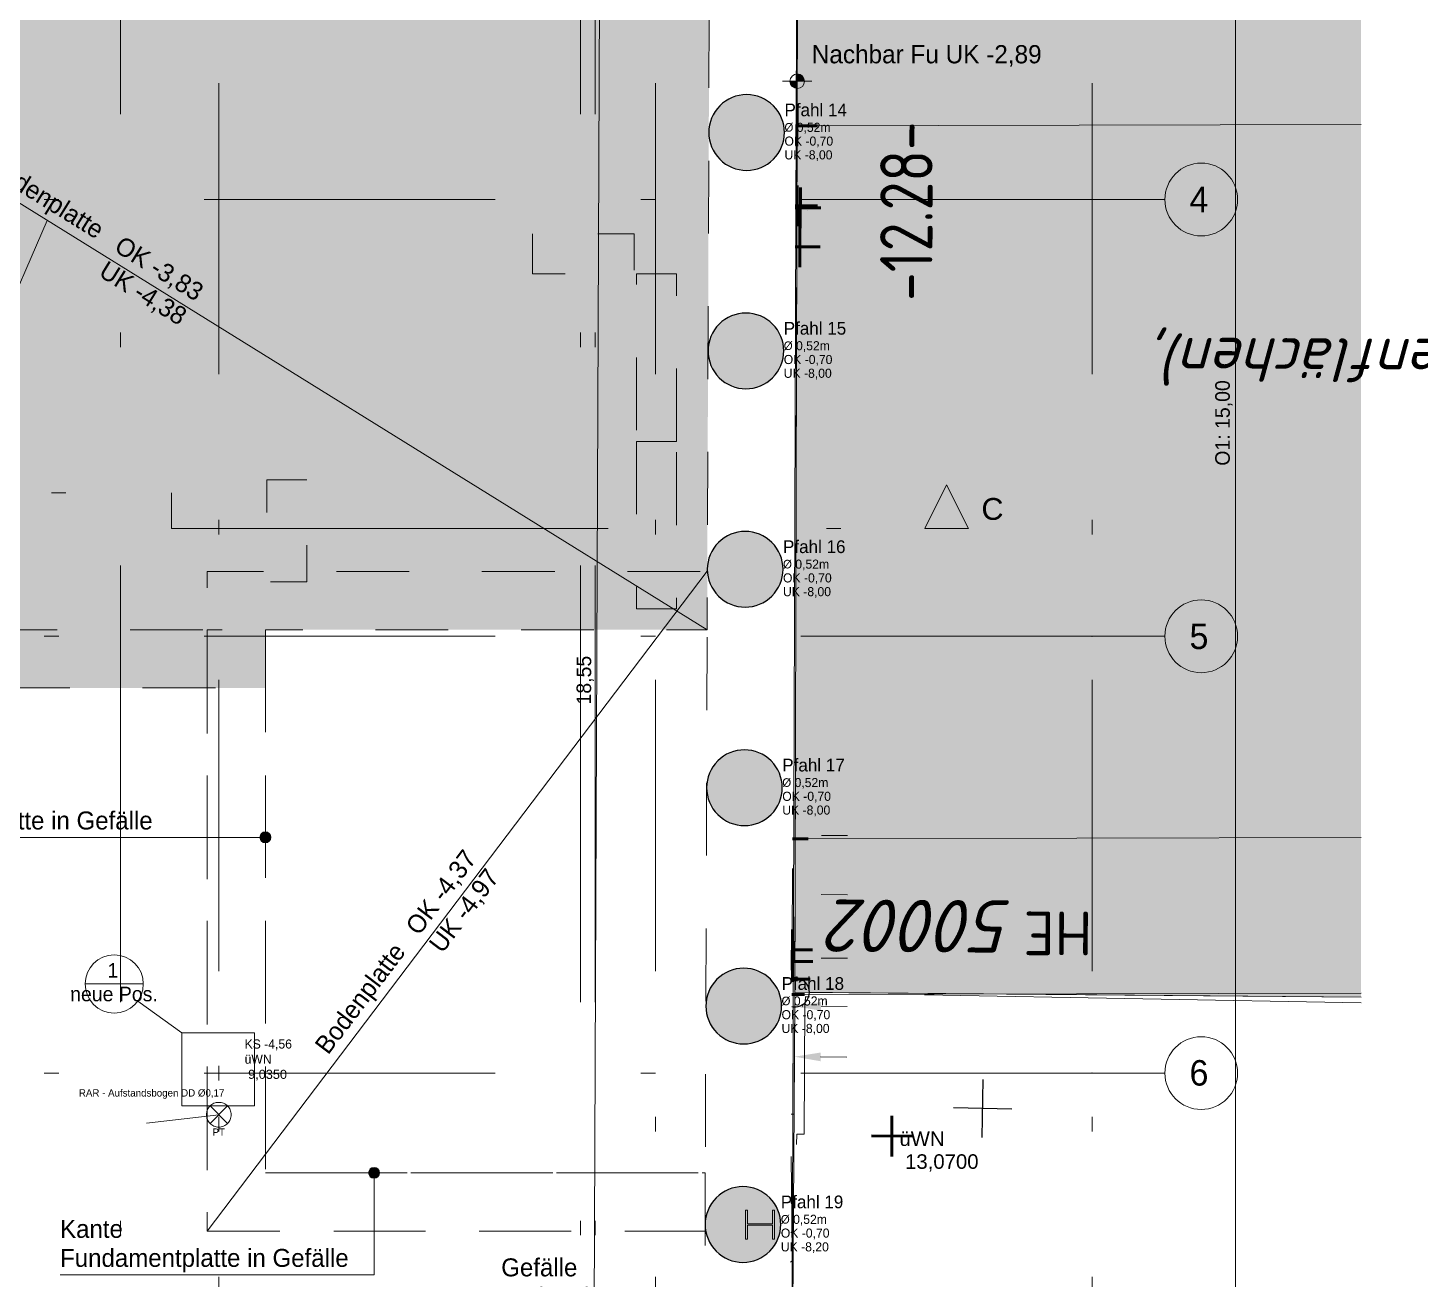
# Model space of a CAD drawing. Header units: metres. Extents: x -14 to 456, y -38 to 65.
# Drawn here: x 13.69 to 23.25, y -13.42 to -4.82 of the extents above; entities that cross this region are included whole.
import ezdxf

# ---------------------------------------------------------------- set-up
doc = ezdxf.new("R2010")
doc.units = ezdxf.units.M
doc.header["$MEASUREMENT"] = 0
for name, pattern in [('Achse', [0.004, 0.002, -0.001, 0, -0.001]), ('Kanal', [0.005, 0.003, -0.001, 0, -0.001]), ('Schnittlinie', [0.006, 0.003, -0.0015, 0, -0.0015]), ('Strichliert_1_-1', [2, 1, -1]), ('Strichlinie eng', [0.002, 0.0015, -0.0005]), ('Untersicht', [0.001, 0.0005, -0.0005])]:
    doc.linetypes.add(name, pattern=pattern)
for name, color, linetype in [('-2._Grundriss Schickerschacht PP_3_000 Achsraster', 7, 'Continuous'), ('-2._Grundriss Schickerschacht PP_3_111 Bohrpfahl - ReGeBe', 7, 'Continuous'), ('-2._Grundriss Schickerschacht PP_3_260 Fundament', 7, 'Continuous'), ('-2._Grundriss Schickerschacht PP_3_270 Deckendurchbruchsymbol', 7, 'Continuous'), ('-2._Grundriss Schickerschacht PP_3_611 Entwässerung', 7, 'Continuous'), ('-2._Grundriss Schickerschacht PP_3_725 Nachbarbebauung', 7, 'Continuous'), ('-2._Grundriss Schickerschacht PP_3_851 Marker Schnitt', 7, 'Continuous'), ('-2._Grundriss Schickerschacht PP_3_860 Marker Änderung bis 26mmtt', 7, 'Continuous'), ('-2._Grundriss Schickerschacht PP_3_910 Allgemein Lageplan Höhen', 7, 'Continuous'), ('-2._Grundriss Schickerschacht PP_3_950 Polierplan Bemaßung', 7, 'Continuous'), ('-2._Grundriss Schickerschacht PP_3_Bauwerke_Dachlinie', 7, 'Continuous'), ('-2._Grundriss Schickerschacht PP_3_Bauwerke_Gebäude - Haus', 7, 'Continuous'), ('-2._Grundriss Schickerschacht PP_3_Bauwerke_Mauer_Signatur', 7, 'Continuous'), ('-2._Grundriss Schickerschacht PP_3_Bemaßen_Sperrmaß 2D', 7, 'Continuous'), ('-2._Grundriss Schickerschacht PP_3_Bemaßung', 7, 'Continuous'), ('-2._Grundriss Schickerschacht PP_3_Defpoints', 7, 'Continuous'), ('-2._Grundriss Schickerschacht PP_3_Gelände_Beschriftung Gelände', 7, 'Continuous'), ('-2._Grundriss Schickerschacht PP_3_Gelände_Geländepunkt', 7, 'Continuous'), ('-2._Grundriss Schickerschacht PP_3_Kataster Grenzen_Gebäudegrenze (Hausgrenze) aus Luftbildauswertung', 7, 'Continuous'), ('-2._Grundriss Schickerschacht PP_3_Kataster Grenzen_Grundstücksgrenze', 7, 'Continuous'), ('-2._Grundriss Schickerschacht PP_3_Kataster Grenzpunkte_Grenzpunkt (GP) Hausecke', 7, 'Continuous'), ('-2._Grundriss Schickerschacht PP_3_Kataster Grenzpunkte_Grenzpunkt (GP) Hausecke_Kennzeichen', 7, 'Continuous'), ('-2._Grundriss Schickerschacht PP_3_Kataster Grenzpunkte_Grenzpunkt (GP) Hausecke_Punktnummer', 7, 'Continuous'), ('-2._Grundriss Schickerschacht PP_3_Kataster Grundstücke_Grundstück', 7, 'Continuous'), ('-2._Grundriss Schickerschacht PP_3_Kataster Grundstücke_Grundstück_Eigentümer', 7, 'Continuous'), ('-2._Grundriss Schickerschacht PP_3_Layout_Hektarmarke', 7, 'Continuous'), ('-2._Grundriss Schickerschacht PP_3_Neubau_840 Baulinien', 7, 'Continuous')]:
    doc.layers.add(name, color=color, linetype=linetype)
doc.styles.add('ERSTELLTER_STIL_1', font='arial.ttf')
doc.styles.add('ERSTELLTER_STIL_2', font='isocpeur.ttf')
doc.styles.add('ERSTELLTER_STIL_3', font='isocpeur.ttf')
doc.styles.add('ERSTELLTER_STIL_4', font='isocpeur.ttf', dxfattribs={"width": 0.8})
doc.styles.add('ERSTELLTER_STIL_6', font='')
doc.styles.get('ERSTELLTER_STIL_6').set_extended_font_data('Eurostile')
doc.linetypes.add('Grenze Grundstück', pattern='A,0,[3,415_260415_PP_VA_1_1 -2 FDM1.Shx,S=0.00031746,R=0,X=0,Y=0],-0.04,0', length=0.04)
doc.linetypes.add('Wolke', pattern='A,0,[4,415_260415_PP_VA_1_1 -2 FDM1.Shx,S=0.00023923,R=0,X=-3.85971e-06,Y=0.000734738],-0.03,0', length=0.03)

msp = doc.modelspace()

# ---------------------------------------------------------------- hatches: boundary and pattern name
at = {"layer": '-2._Grundriss Schickerschacht PP_3_111 Bohrpfahl - ReGeBe', "linetype": 'Continuous', "lineweight": 13, "true_color": 0x3f7f02}
for points in [[(18.3666, -5.5398, 0.414214), (18.6266, -5.7998, 0.414214), (18.8866, -5.5398, 0.414214), (18.6266, -5.2798, 0.414214)], [(18.3616, -7.0398, 0.414214), (18.6216, -7.2998, 0.414214), (18.8816, -7.0398, 0.414214), (18.6216, -6.7798, 0.414214)], [(18.3566, -8.5398, 0.414214), (18.6166, -8.7998, 0.414214), (18.8766, -8.5398, 0.414214), (18.6166, -8.2798, 0.414214)], [(18.3516, -10.0398, 0.414214), (18.6116, -10.2998, 0.414214), (18.8716, -10.0398, 0.414214), (18.6116, -9.7798, 0.414214)], [(18.3466, -11.5398, 0.414214), (18.6066, -11.7998, 0.414214), (18.8666, -11.5398, 0.414214), (18.6066, -11.2798, 0.414214)], [(18.3416, -13.0398, 0.414214), (18.6016, -13.2998, 0.414214), (18.8616, -13.0398, 0.414214), (18.6016, -12.7798, 0.414214)]]:
    msp.add_hatch(color=76, dxfattribs=at).paths.add_polyline_path(points)
at = {"layer": '-2._Grundriss Schickerschacht PP_3_111 Bohrpfahl - ReGeBe', "linetype": 'Continuous', "lineweight": 13}
msp.add_hatch(color=5, dxfattribs=at).paths.add_polyline_path([(18.6183, -12.9405), (18.6183, -13.1405), (18.6333, -13.1405), (18.6333, -13.045), (18.8033, -13.045), (18.8033, -13.1405), (18.8183, -13.1405), (18.8183, -12.9405), (18.8033, -12.9405), (18.8033, -13.036), (18.6333, -13.036), (18.6333, -12.9405)])
at = {"layer": '-2._Grundriss Schickerschacht PP_3_260 Fundament', "linetype": 'Continuous', "lineweight": 0, "true_color": 0x060c00}
h = msp.add_hatch(color=98, dxfattribs=at)
h.paths.add_polyline_path([(0.6022, -0.6), (0.6319, -8.705), (5.625, -8.705), (5.625, -3.705), (8.725, -3.705), (8.725, -5.925), (8.925, -5.925), (8.925, -5.905), (9.105, -5.905), (9.105, -4.225), (10.725, -4.225), (10.725, -5.905), (10.905, -5.905), (10.905, -6.225), (12.425, -6.225), (12.425, -9.355), (15.32, -9.355), (15.32, -8.955), (18.3552, -8.955), (18.383, -0.6)])
h.paths.add_polyline_path([(1.4029, -0.8), (1.4029, -1.4), (0.8029, -1.4), (0.8029, -0.8)], flags=0)
h.paths.add_polyline_path([(17.5774, -2.893), (17.5774, -2.293), (18.1774, -2.293), (18.1774, -2.893)], flags=0)
at = {"layer": '-2._Grundriss Schickerschacht PP_3_725 Nachbarbebauung', "linetype": 'Continuous', "lineweight": 0, "true_color": 0x1f1f1f}
msp.add_hatch(color=250, dxfattribs=at).paths.add_polyline_path([(18.9876, -0.0005), (18.958, -11.4452), (22.8486, -11.478), (22.8486, -0.0037)])
at = {"layer": '-2._Grundriss Schickerschacht PP_3_851 Marker Schnitt', "linetype": 'Continuous', "lineweight": 0, "true_color": 0x000000}
msp.add_hatch(color=18, dxfattribs=at).paths.add_polyline_path([(20.15, -8.2598), (20, -7.9598), (19.85, -8.2598)])
at = {"layer": '-2._Grundriss Schickerschacht PP_3_Bemaßung', "linetype": 'Continuous', "lineweight": 13, "ltscale": 1000}
for points in [[(19.1409, -10.3373), (18.9608, -10.3668), (19.1407, -10.3973)], [(18.9398, -10.774), (18.9411, -10.7738), (18.9398, -10.7735)], [(19.1399, -10.7443), (18.9598, -10.7738), (19.1397, -10.8043)], [(19.1387, -11.1803), (18.9586, -11.2099), (19.1386, -11.2403)], [(18.9379, -11.2106), (18.9427, -11.2098), (18.9379, -11.209)], [(19.1379, -11.5114), (18.9578, -11.541), (19.1377, -11.5714)], [(19.1353, -11.8586), (18.9551, -11.8874), (19.1349, -11.9186)]]:
    msp.add_hatch(color=7, dxfattribs=at).paths.add_polyline_path(points)
at = {"layer": '-2._Grundriss Schickerschacht PP_3_Kataster Grundstücke_Grundstück', "linetype": 'Continuous', "lineweight": 13, "true_color": 0x949494}
for points in [[(18.9742, -5.1879), (19.0242, -5.1879), (19.0204, -5.1687), (19.0096, -5.1525), (18.9934, -5.1417), (18.9742, -5.1379)], [(18.9742, -5.1879), (18.9242, -5.1879), (18.928, -5.207), (18.9389, -5.2232), (18.9551, -5.2341), (18.9742, -5.2379)]]:
    msp.add_hatch(color=252, dxfattribs=at).paths.add_polyline_path(points)
at = {"layer": '-2._Grundriss Schickerschacht PP_3_Kataster Grundstücke_Grundstück_Eigentümer', "linetype": 'Continuous', "lineweight": 0, "true_color": 0x000000}
for points in [[(15.2825, -10.3808), (15.2854, -10.3952), (15.2935, -10.4073), (15.3056, -10.4155), (15.32, -10.4183), (15.3344, -10.4155), (15.3465, -10.4073), (15.3546, -10.3952), (15.3575, -10.3808), (15.3546, -10.3665), (15.3465, -10.3543), (15.3344, -10.3462), (15.32, -10.3433), (15.3056, -10.3462), (15.2935, -10.3543), (15.2854, -10.3665)], [(16.0291, -12.685), (16.032, -12.6994), (16.0401, -12.7115), (16.0523, -12.7196), (16.0666, -12.7225), (16.081, -12.7196), (16.0932, -12.7115), (16.1013, -12.6994), (16.1041, -12.685), (16.1013, -12.6706), (16.0932, -12.6585), (16.081, -12.6504), (16.0666, -12.6475), (16.0523, -12.6504), (16.0401, -12.6585), (16.032, -12.6706)]]:
    msp.add_hatch(color=18, dxfattribs=at).paths.add_polyline_path(points)

# ---------------------------------------------------------------- linework, layer by layer
at = {"layer": '-2._Grundriss Schickerschacht PP_3_000 Achsraster', "color": 5, "linetype": 'Achse', "lineweight": 0, "ltscale": 1000}
for p, q in [((15, 3), (15, -36)), ((18, 3), (18, -36)), ((21, 3), (21, -36)), ((-1.5, -6), (21, -6)), ((21, -6), (21.5, -6)), ((-1.5, -9), (21, -9)), ((21, -9), (21.5, -9)), ((-1.5, -12), (21, -12)), ((21, -12), (21.5, -12))]:
    msp.add_line(p, q, dxfattribs=at)
at = {"layer": '-2._Grundriss Schickerschacht PP_3_000 Achsraster', "color": 5, "linetype": 'Continuous', "lineweight": 0, "ltscale": 1000}
for centre in [(21.75, -6), (21.75, -9), (21.75, -12)]:
    msp.add_circle(centre, 0.25, dxfattribs=at)
at = {"layer": '-2._Grundriss Schickerschacht PP_3_000 Achsraster', "color": 5, "linetype": 'Achse', "lineweight": 0, "ltscale": 1000}
for p in [(21, -6), (21, -6), (21, -9), (21, -9), (21, -12), (21, -12)]:
    msp.add_point(p, dxfattribs=at)
at = {"layer": '-2._Grundriss Schickerschacht PP_3_111 Bohrpfahl - ReGeBe', "color": 7, "linetype": 'Continuous', "lineweight": 25, "ltscale": 1000, "flags": 128}
for points in [[(18.3666, -5.5398, 0.414214), (18.6266, -5.7998, 0.414214), (18.8866, -5.5398, 0.414214), (18.6266, -5.2798, 0.414214)], [(18.3616, -7.0398, 0.414214), (18.6216, -7.2998, 0.414214), (18.8816, -7.0398, 0.414214), (18.6216, -6.7798, 0.414214)], [(18.3566, -8.5398, 0.414214), (18.6166, -8.7998, 0.414214), (18.8766, -8.5398, 0.414214), (18.6166, -8.2798, 0.414214)], [(18.3516, -10.0398, 0.414214), (18.6116, -10.2998, 0.414214), (18.8716, -10.0398, 0.414214), (18.6116, -9.7798, 0.414214)], [(18.3466, -11.5398, 0.414214), (18.6066, -11.7998, 0.414214), (18.8666, -11.5398, 0.414214), (18.6066, -11.2798, 0.414214)], [(18.3416, -13.0398, 0.414214), (18.6016, -13.2998, 0.414214), (18.8616, -13.0398, 0.414214), (18.6016, -12.7798, 0.414214)]]:
    msp.add_lwpolyline(points, format="xyb", close=True, dxfattribs=at)
at = {"layer": '-2._Grundriss Schickerschacht PP_3_111 Bohrpfahl - ReGeBe', "color": 7, "linetype": 'Continuous', "lineweight": 13, "ltscale": 1000, "flags": 128}
msp.add_lwpolyline([(18.6183, -12.9405), (18.6183, -13.1405), (18.6333, -13.1405), (18.6333, -13.045), (18.8033, -13.045), (18.8033, -13.1405), (18.8183, -13.1405), (18.8183, -12.9405), (18.8033, -12.9405), (18.8033, -13.036), (18.6333, -13.036), (18.6333, -12.9405)], close=True, dxfattribs=at)
at = {"layer": '-2._Grundriss Schickerschacht PP_3_260 Fundament', "color": 7, "linetype": 'Untersicht', "lineweight": 13, "ltscale": 1000, "true_color": 0xf4f4f4, "flags": 128}
for points in [[(0.6022, -0.6), (0.6319, -8.705), (5.625, -8.705), (5.625, -3.705), (8.725, -3.705), (8.725, -5.925), (8.925, -5.925), (8.925, -5.905), (9.105, -5.905), (9.105, -4.225), (10.725, -4.225), (10.725, -5.905), (10.905, -5.905), (10.905, -6.225), (12.425, -6.225), (12.425, -9.355), (15.32, -9.355), (15.32, -8.955), (18.3552, -8.955), (18.383, -0.6)], [(14.92, -13.085), (18.3414, -13.085), (18.3565, -8.555), (14.92, -8.555)], [(14.92, -8.955), (14.92, -13.085), (18.3414, -13.085), (18.3427, -12.685), (15.32, -12.685), (15.32, -8.955)]]:
    msp.add_lwpolyline(points, close=True, dxfattribs=at)
at = {"layer": '-2._Grundriss Schickerschacht PP_3_260 Fundament', "color": 8, "linetype": 'Untersicht', "lineweight": 13, "ltscale": 1000, "flags": 128}
for points in [[(10.39, -8.955), (15.32, -8.955)], [(15.32, -8.955), (15.32, -12.685)], [(15.32, -12.685), (18.3427, -12.685)], [(18.3427, -12.685), (18.3414, -13.085), (18.335, -14.9971), (18.2935, -21.4527), (18.2558, -29.9774), (18.2523, -30.8048)]]:
    msp.add_lwpolyline(points, dxfattribs=at)
at = {"layer": '-2._Grundriss Schickerschacht PP_3_270 Deckendurchbruchsymbol', "color": 7, "linetype": 'Strichlinie eng', "lineweight": 13, "ltscale": 1000}
for p, q in [((14.9399, -12.346), (15.0601, -12.2258)), ((15.0601, -12.346), (14.9399, -12.2258))]:
    msp.add_line(p, q, dxfattribs=at)
at = {"layer": '-2._Grundriss Schickerschacht PP_3_270 Deckendurchbruchsymbol', "color": 7, "linetype": 'Strichlinie eng', "lineweight": 13, "ltscale": 1000, "flags": 128}
msp.add_lwpolyline([(15.085, -12.2859, 1), (14.915, -12.2859, 1)], format="xyb", close=True, dxfattribs=at)
at = {"layer": '-2._Grundriss Schickerschacht PP_3_611 Entwässerung', "color": 171, "linetype": 'Continuous', "lineweight": 13, "ltscale": 1000, "true_color": 0x6c6cff}
for p, q in [((15, -12.05), (15, -11.95)), ((14.95, -12), (15.05, -12))]:
    msp.add_line(p, q, dxfattribs=at)
at = {"layer": '-2._Grundriss Schickerschacht PP_3_611 Entwässerung', "color": 171, "linetype": 'Kanal', "lineweight": 13, "ltscale": 1000, "true_color": 0x6c6cff}
msp.add_line((9.4357, -12.9268), (15, -12.2859), dxfattribs=at)
at = {"layer": '-2._Grundriss Schickerschacht PP_3_725 Nachbarbebauung', "color": 8, "linetype": 'Continuous', "lineweight": 13, "ltscale": 1000, "flags": 128}
msp.add_lwpolyline([(22.8486, -0.0037), (18.9876, -0.0005), (18.958, -11.4452), (22.8486, -11.478)], dxfattribs=at)
at = {"layer": '-2._Grundriss Schickerschacht PP_3_851 Marker Schnitt', "color": 7, "linetype": 'Schnittlinie', "lineweight": 13, "ltscale": 1000}
for p, q in [((14.325, 3.6863), (14.325, -35.645)), ((17.4851, 3.6863), (17.4851, -35.645)), ((17.5851, 3.6863), (17.5851, -35.7384)), ((-2.85, -8.015), (14.6743, -8.015)), ((14.6743, -8.015), (14.6743, -8.2598)), ((14.6743, -8.2598), (19.85, -8.2598))]:
    msp.add_line(p, q, dxfattribs=at)
at = {"layer": '-2._Grundriss Schickerschacht PP_3_851 Marker Schnitt', "color": 7, "linetype": 'Continuous', "lineweight": 13, "ltscale": 1000, "flags": 128}
msp.add_lwpolyline([(20.15, -8.2598), (19.85, -8.2598), (20, -7.9598)], close=True, dxfattribs=at)
at = {"layer": '-2._Grundriss Schickerschacht PP_3_860 Marker Änderung bis 26mmtt', "color": 7, "linetype": 'Continuous', "lineweight": 13, "ltscale": 1000}
for p, q in [((14.0813, -11.388), (14.4813, -11.388)), ((14.7462, -11.7243), (14.4434, -11.5052))]:
    msp.add_line(p, q, dxfattribs=at)
at = {"layer": '-2._Grundriss Schickerschacht PP_3_860 Marker Änderung bis 26mmtt', "color": 200, "linetype": 'Wolke', "lineweight": 13, "ltscale": 1000, "true_color": 0xd600ff}
for p, q in [((15.2462, -11.7243), (14.7462, -11.7243)), ((14.7462, -11.7243), (14.7462, -12.2243)), ((15.2462, -12.2243), (15.2462, -11.7243)), ((14.7462, -12.2243), (15.2462, -12.2243))]:
    msp.add_line(p, q, dxfattribs=at)
at = {"layer": '-2._Grundriss Schickerschacht PP_3_860 Marker Änderung bis 26mmtt', "color": 7, "linetype": 'Continuous', "lineweight": 13, "ltscale": 1000}
for start, end in [(0, 180), (180, 0)]:
    msp.add_arc((14.2813, -11.388), 0.2, start, end, dxfattribs=at)
at = {"layer": '-2._Grundriss Schickerschacht PP_3_910 Allgemein Lageplan Höhen', "color": 7, "linetype": 'Continuous', "lineweight": 13, "ltscale": 1000}
for p, q in [((19.5741, -12.4325), (19.6741, -12.4325)), ((19.6241, -12.4825), (19.6241, -12.3825))]:
    msp.add_line(p, q, dxfattribs=at)
at = {"layer": '-2._Grundriss Schickerschacht PP_3_Bauwerke_Dachlinie', "color": 112, "linetype": 'Strichliert_1_-1', "lineweight": 13, "ltscale": 1000, "true_color": 0x00cd60}
for p, q in [((18.9734, -5.4943), (22.8486, -5.4848)), ((18.9415, -10.3902), (22.8486, -10.3807)), ((18.9368, -11.4604), (22.8486, -11.4508)), ((19.0259, -11.5186), (19.0226, -12.4202)), ((18.9723, -12.419), (18.9688, -12.491)), ((19.0226, -12.4202), (18.9723, -12.419))]:
    msp.add_line(p, q, dxfattribs=at)
at = {"layer": '-2._Grundriss Schickerschacht PP_3_Bauwerke_Dachlinie', "color": 112, "linetype": 'Continuous', "lineweight": 13, "ltscale": 1000, "true_color": 0x00cd60}
msp.add_line((19.046, -6.0735), (19.0461, -6.0735), dxfattribs=at)
at = {"layer": '-2._Grundriss Schickerschacht PP_3_Bauwerke_Gebäude - Haus', "color": 7, "linetype": 'Continuous', "lineweight": 13, "ltscale": 1000, "true_color": 0xefefef}
for p, q in [((18.9583, -11.3452), (18.9874, -0.1005)), ((22.8486, -11.478), (19.058, -11.446))]:
    msp.add_line(p, q, dxfattribs=at)
at = {"layer": '-2._Grundriss Schickerschacht PP_3_Bauwerke_Mauer_Signatur', "color": 7, "linetype": 'Continuous', "lineweight": 13, "ltscale": 1000, "true_color": 0xefefef}
for p, q in [((18.9304, -12.8931), (18.9353, -12.8895)), ((18.9295, -13.0957), (18.9375, -13.0897)), ((18.9286, -13.2982), (18.9397, -13.29))]:
    msp.add_line(p, q, dxfattribs=at)
at = {"layer": '-2._Grundriss Schickerschacht PP_3_Bauwerke_Mauer_Signatur', "color": 7, "linetype": 'Continuous', "lineweight": 13, "ltscale": 1000, "true_color": 0xefefef, "flags": 128}
msp.add_lwpolyline([(18.9279, -19.5658), (18.9698, -16.0542), (18.9319, -12.5723)], dxfattribs=at)
at = {"layer": '-2._Grundriss Schickerschacht PP_3_Bemaßung', "color": 7, "linetype": 'Continuous', "lineweight": 13, "ltscale": 1000}
for p, q in [((18.9609, -10.3279), (18.9613, -10.1868)), ((19.1408, -10.3673), (19.3208, -10.3678)), ((18.9403, -11.0906), (18.9416, -10.5938)), ((18.959, -11.0907), (18.9602, -10.5938)), ((19.1398, -10.7743), (19.3198, -10.7747)), ((18.9428, -11.1713), (18.9432, -11.0298)), ((18.9587, -11.1713), (18.9591, -11.0299)), ((19.1386, -11.2103), (19.3186, -11.2108)), ((18.9581, -11.4169), (18.9573, -11.721)), ((18.9575, -11.5235), (18.9539, -12.0674)), ((19.1378, -11.5414), (19.3178, -11.5419)), ((19.1351, -11.8886), (19.3151, -11.8899))]:
    msp.add_line(p, q, dxfattribs=at)
at = {"layer": '-2._Grundriss Schickerschacht PP_3_Defpoints', "color": 7, "linetype": 'Continuous', "lineweight": 13, "ltscale": 1000}
for p, q in [((18.9608, -10.3668), (18.9609, -10.3668)), ((18.9608, -10.3904), (18.9608, -10.3904)), ((18.9598, -10.7738), (18.9598, -10.7738)), ((18.9401, -11.1531), (18.9402, -11.1531)), ((18.9588, -11.1532), (18.9588, -11.1532)), ((18.9426, -11.2338), (18.9427, -11.2338)), ((18.9586, -11.2099), (18.9587, -11.2099)), ((18.9586, -11.2338), (18.9586, -11.2338)), ((18.9583, -11.3544), (18.9583, -11.3544)), ((18.9579, -11.461), (18.958, -11.461)), ((18.9578, -11.541), (18.9578, -11.541)), ((18.9551, -11.8874), (18.9551, -11.8874))]:
    msp.add_line(p, q, dxfattribs=at)
at = {"layer": '-2._Grundriss Schickerschacht PP_3_Gelände_Beschriftung Gelände', "color": 5, "linetype": 'Untersicht', "lineweight": 13, "ltscale": 1000, "flags": 128}
for points in [[(17.155, -6.235), (17.155, -6.51), (17.855, -6.51), (17.855, -6.235)], [(15.605, -7.925), (15.33, -7.925), (15.33, -8.625), (15.605, -8.625)]]:
    msp.add_lwpolyline(points, close=True, dxfattribs=at)
for points in [[(18.1457, -7.6609), (18.1457, -6.51), (17.8707, -6.51), (17.8707, -7.6609)], [(17.8707, -7.6609), (17.8707, -8.8109), (18.1457, -8.8109), (18.1457, -7.6609)]]:
    msp.add_lwpolyline(points, dxfattribs=at)
at = {"layer": '-2._Grundriss Schickerschacht PP_3_Gelände_Beschriftung Gelände', "color": 8, "linetype": 'Continuous', "lineweight": 13, "ltscale": 1000, "flags": 128}
msp.add_lwpolyline([(17.8707, -7.6609), (18.1457, -7.6609)], dxfattribs=at)
at = {"layer": '-2._Grundriss Schickerschacht PP_3_Gelände_Geländepunkt', "color": 7, "linetype": 'Continuous', "lineweight": 50, "ltscale": 1000}
for p, q in [((18.9732, -5.3543), (18.972, -5.6343)), ((18.9633, -5.4942), (19.1126, -5.4949)), ((18.9744, -5.9037), (18.9731, -6.1837)), ((18.9967, -5.9166), (18.9954, -6.1966)), ((18.9608, -6.0436), (19.1138, -6.0443)), ((18.9608, -6.0564), (19.1361, -6.0572)), ((18.9927, -6.1855), (18.9914, -6.4655)), ((18.9596, -6.3253), (19.132, -6.3261)), ((18.9415, -10.3904), (19.0491, -10.3909)), ((18.9408, -11.0131), (18.9395, -11.2931)), ((18.9433, -11.0938), (18.942, -11.3738)), ((18.9382, -11.1531), (19.0801, -11.1538)), ((18.9378, -11.2338), (19.0826, -11.2344)), ((18.9373, -11.3544), (19.0627, -11.355)), ((18.9368, -11.4607), (19.0245, -11.4611)), ((19.6249, -12.2925), (19.6236, -12.5725)), ((19.4842, -12.4318), (19.7642, -12.4331))]:
    msp.add_line(p, q, dxfattribs=at)
at = {"layer": '-2._Grundriss Schickerschacht PP_3_Kataster Grenzen_Gebäudegrenze (Hausgrenze) aus Luftbildauswertung', "color": 7, "linetype": 'Schnittlinie', "lineweight": 13, "ltscale": 1000, "true_color": 0xefefef}
for p, q in [((22.8486, -11.5185), (19.058, -11.447)), ((18.9559, -12.2826), (18.9331, -12.2825))]:
    msp.add_line(p, q, dxfattribs=at)
at = {"layer": '-2._Grundriss Schickerschacht PP_3_Kataster Grenzen_Grundstücksgrenze', "color": 8, "linetype": 'Continuous', "lineweight": 13, "ltscale": 1000}
for p, q in [((18.9583, -11.3452), (18.9874, -0.1005)), ((18.9154, -17.7942), (18.9574, -11.5452))]:
    msp.add_line(p, q, dxfattribs=at)
at = {"layer": '-2._Grundriss Schickerschacht PP_3_Kataster Grenzpunkte_Grenzpunkt (GP) Hausecke', "color": 7, "linetype": 'Continuous', "lineweight": 25, "ltscale": 1000}
msp.add_arc((18.958, -11.4452), 0.1, 257.51758, 101.9743, dxfattribs=at)
at = {"layer": '-2._Grundriss Schickerschacht PP_3_Kataster Grundstücke_Grundstück', "color": 76, "linetype": 'Continuous', "lineweight": 13, "ltscale": 1000, "true_color": 0x3f7f02}
msp.add_line((17.5584, -18.5444), (17.6357, 0.0051), dxfattribs=at)
at = {"layer": '-2._Grundriss Schickerschacht PP_3_Kataster Grundstücke_Grundstück', "color": 1, "linetype": 'Continuous', "lineweight": 13, "ltscale": 1000, "true_color": 0xfb0106}
msp.add_line((21.985, -15), (21.985, 0), dxfattribs=at)
at = {"layer": '-2._Grundriss Schickerschacht PP_3_Kataster Grundstücke_Grundstück', "color": 252, "linetype": 'Continuous', "lineweight": 13, "ltscale": 1000, "true_color": 0x949494}
for p, q in [((18.9742, -5.2879), (18.9742, -5.0879)), ((18.8742, -5.1879), (19.0742, -5.1879))]:
    msp.add_line(p, q, dxfattribs=at)
msp.add_circle((18.9742, -5.1879), 0.05, dxfattribs=at)
at = {"layer": '-2._Grundriss Schickerschacht PP_3_Kataster Grundstücke_Grundstück_Eigentümer', "color": 7, "linetype": 'Continuous', "lineweight": 13, "ltscale": 1000}
for p, q in [((18.3552, -8.955), (10.725, -4.225)), ((12.425, -9.355), (13.8213, -6.1444)), ((18.3565, -8.553), (14.92, -13.085)), ((14.62, -10.3808), (12.563, -10.3808)), ((14.72, -10.3808), (14.62, -10.3808)), ((15.2825, -10.3808), (14.72, -10.3808)), ((16.0666, -12.7225), (16.0666, -13.385)), ((15.9666, -13.385), (13.9096, -13.385)), ((16.0666, -13.385), (15.9666, -13.385))]:
    msp.add_line(p, q, dxfattribs=at)
for centre in [(15.32, -10.3808), (16.0666, -12.685)]:
    msp.add_circle(centre, 0.0375, dxfattribs=at)
at = {"layer": '-2._Grundriss Schickerschacht PP_3_Layout_Hektarmarke', "color": 7, "linetype": 'Continuous', "lineweight": 25, "ltscale": 1000}
for p, q in [((20.2454, -12.4431), (20.2527, -12.0432)), ((20.449, -12.2468), (20.0491, -12.2395))]:
    msp.add_line(p, q, dxfattribs=at)
at = {"layer": '-2._Grundriss Schickerschacht PP_3_Neubau_840 Baulinien', "color": 76, "linetype": 'Grenze Grundstück', "lineweight": 13, "ltscale": 1000, "true_color": 0x3f7f02, "flags": 128}
msp.add_lwpolyline([(0, -0.0002), (18.985, -0.0012), (18.935, -15), (18.9, -21.365), (18.85, -31.325), (0.0665, -34.0269), (0.065, -21.365), (0.055, -15)], close=True, dxfattribs=at)

# ---------------------------------------------------------------- texts
at = {"layer": '-2._Grundriss Schickerschacht PP_3_000 Achsraster', "color": 5, "linetype": 'Continuous', "lineweight": 0, "char_height": 0.175, "attachment_point": 1, "style": 'ERSTELLTER_STIL_6'}
for s, insert in [('\\A1;{\\pql;\\pt0;\\fEurostile|b0|i0|c0|p0;\\W1.000000;4}', (21.6695, -5.9125)), ('\\A1;{\\pql;\\pt0;\\fEurostile|b0|i0|c0|p0;\\W1.000000;5}', (21.6695, -8.9125)), ('\\A1;{\\pql;\\pt0;\\fEurostile|b0|i0|c0|p0;\\W1.000000;6}', (21.6695, -11.9107))]:
    msp.add_mtext(s, dxfattribs=dict(at, insert=insert))
at = {"layer": '-2._Grundriss Schickerschacht PP_3_270 Deckendurchbruchsymbol', "color": 1, "linetype": 'Continuous', "lineweight": 0, "char_height": 0.05, "style": 'ERSTELLTER_STIL_6'}
for s, insert, attachment_point in [('\\A1;{\\pqc;\\pt0;\\fEurostile|b0|i0|c0|p0;\\W1.000000;RAR - Aufstandsbogen DD Ø0,17\\fEurostile|b0|i0|c0|p0;\\W1.000000;\\A1{\\H.66x;\\S^  ;}\\fEurostile|b0|i0|c0|p0;\\W1.000000;\\fEurostile|b0|i0|c0|p0;\\W1.000000;\\A1{\\H.66x;\\S^  ;}\\fEurostile|b0|i0|c0|p0;\\W1.000000;\\fEurostile|b0|i0|c0|p0;\\W1.000000;\\A1{\\H.66x;\\S^  ;}}', (14.5575, -12.176), 8), ('\\A1;{\\pqc;\\pt0;\\fEurostile|b0|i0|c0|p0;\\W1.000000;PT}', (15, -12.3803), 2)]:
    msp.add_mtext(s, dxfattribs=dict(at, insert=insert, attachment_point=attachment_point))
at = {"layer": '-2._Grundriss Schickerschacht PP_3_611 Entwässerung', "color": 171, "linetype": 'Continuous', "lineweight": 13, "true_color": 0x6c6cff, "char_height": 0.0625}
for s, insert, attachment_point, style in [('\\A1;{\\pql;\\fEurostile|b0|i0|c0|p0;\\W1.000000;KS \\fEurostile|b0|i0|c0|p0;\\W1.000000;-4,56}', (15.1773, -11.8431), 7, 'ERSTELLTER_STIL_6'), ('\\A1;{\\pql;\\fEurostile|b0|i0|c0|p0;\\W1.000000;üWN}', (15.1773, -11.873), 1, 'ERSTELLTER_STIL_6'), ('\\A1;{\\pql;\\fArial|b0|i0|c0|p0;\\W1.000000; 9,0350}', (15.1773, -11.9771), 1, 'ERSTELLTER_STIL_1')]:
    msp.add_mtext(s, dxfattribs=dict(at, insert=insert, attachment_point=attachment_point, style=style))
at = {"layer": '-2._Grundriss Schickerschacht PP_3_851 Marker Schnitt', "color": 7, "linetype": 'Continuous', "lineweight": 13, "insert": (20.24, -8.2023), "char_height": 0.15, "attachment_point": 7, "style": 'ERSTELLTER_STIL_1'}
msp.add_mtext('\\A1;{\\pql;\\pt0;\\fArial|b0|i0|c0|p0;\\W1.000000;C}', dxfattribs=at)
at = {"layer": '-2._Grundriss Schickerschacht PP_3_860 Marker Änderung bis 26mmtt', "color": 7, "linetype": 'Continuous', "lineweight": 13, "char_height": 0.1, "style": 'ERSTELLTER_STIL_6'}
for s, insert, attachment_point in [('\\A1;{\\pql;\\fEurostile|b0|i0|c0|p0;\\W1.000000;1}', (14.2353, -11.3442), 7), ('\\A1;{\\pql;\\fEurostile|b0|i0|c0|p0;\\W1.000000;neue Pos.}', (13.9787, -11.4067), 1)]:
    msp.add_mtext(s, dxfattribs=dict(at, insert=insert, attachment_point=attachment_point))
at = {"layer": '-2._Grundriss Schickerschacht PP_3_910 Allgemein Lageplan Höhen', "color": 7, "linetype": 'Continuous', "lineweight": 13, "char_height": 0.1, "attachment_point": 1, "style": 'ERSTELLTER_STIL_1'}
for s, insert in [('\\A1;{\\pql;\\fArial|b0|i0|c0|p0;\\W1.000000;üWN}', (19.6764, -12.4004)), ('\\A1;{\\pql;\\fArial|b0|i0|c0|p0;\\W1.000000; 13,0700}', (19.6764, -12.5575))]:
    msp.add_mtext(s, dxfattribs=dict(at, insert=insert))
at = {"layer": '-2._Grundriss Schickerschacht PP_3_950 Polierplan Bemaßung', "color": 252, "linetype": 'Continuous', "lineweight": 13, "true_color": 0x949494, "insert": (19.0742, -5.0879), "char_height": 0.125, "width": 1.655825, "attachment_point": 7, "style": 'ERSTELLTER_STIL_6'}
msp.add_mtext('\\A1;{\\pql;\\fEurostile|b0|i0|c0|p0;\\W1.000000;Nachbar Fu UK -2,89}', dxfattribs=at)
at = {"layer": '-2._Grundriss Schickerschacht PP_3_950 Polierplan Bemaßung', "color": 1, "linetype": 'Continuous', "lineweight": 13, "true_color": 0xfb0106, "insert": (21.965, -7.8285), "char_height": 0.1, "width": 0.65691, "attachment_point": 7, "rotation": 90, "style": 'ERSTELLTER_STIL_6'}
msp.add_mtext('\\A1;{\\pql;\\fEurostile|b0|i0|c0|p0;\\W1.000000;O1: 15,00}', dxfattribs=at)
at = {"layer": '-2._Grundriss Schickerschacht PP_3_950 Polierplan Bemaßung', "color": 76, "linetype": 'Continuous', "lineweight": 13, "true_color": 0x3f7f02, "insert": (17.5762, -9.4687), "char_height": 0.1, "width": 0.398365, "attachment_point": 7, "rotation": 89.76121, "style": 'ERSTELLTER_STIL_6'}
msp.add_mtext('\\A1;{\\pql;\\fEurostile|b0|i0|c0|p0;\\W1.000000;18,55}', dxfattribs=at)
at = {"layer": '-2._Grundriss Schickerschacht PP_3_Bemaßen_Sperrmaß 2D', "color": 7, "linetype": 'Continuous', "lineweight": 25, "insert": (19.7242, -6.0801), "char_height": 0.36, "attachment_point": 5, "rotation": 89.85182, "style": 'ERSTELLTER_STIL_4'}
msp.add_mtext('\\A1;{\\pqc;\\fISOCPEUR|b0|i0|c0|p0;\\W0.800000;-12.28-}', dxfattribs=at)
at = {"layer": '-2._Grundriss Schickerschacht PP_3_Kataster Grenzpunkte_Grenzpunkt (GP) Hausecke_Kennzeichen', "color": 7, "linetype": 'Continuous', "lineweight": 25, "insert": (21.0036, -10.891), "char_height": 0.3, "attachment_point": 7, "rotation": 179.74028, "style": 'ERSTELLTER_STIL_3'}
msp.add_mtext('\\A1;{\\pql;\\fISOCPEUR|b0|i0|c0|p0;\\W1.000000;HE}', dxfattribs=at)
at = {"layer": '-2._Grundriss Schickerschacht PP_3_Kataster Grenzpunkte_Grenzpunkt (GP) Hausecke_Punktnummer', "color": 7, "linetype": 'Continuous', "lineweight": 25, "insert": (20.4668, -10.8129), "char_height": 0.36, "attachment_point": 7, "rotation": 179.74028, "style": 'ERSTELLTER_STIL_2'}
msp.add_mtext('\\A1;{\\pql;\\fISOCPEUR|b0|i1|c0|p0;\\W1.000000;50002}', dxfattribs=at)
at = {"layer": '-2._Grundriss Schickerschacht PP_3_Kataster Grundstücke_Grundstück', "color": 7, "linetype": 'Continuous', "lineweight": 13, "char_height": 0.0875, "attachment_point": 4, "line_spacing_factor": 0.907049, "style": 'ERSTELLTER_STIL_6'}
for s, insert in [('\\A1;{\\pql;\\fEurostile|b0|i0|c0|p0;\\W1.000000;Pfahl 14\\P\\pql;\\fEurostile|b0|i0|c0|p0;\\H0.672269x;\\W1.000000;Ø\\fEurostile|b0|i0|c0|p0;\\H1.062500x;\\W1.000000; \\fEurostile|b0|i0|c0|p0;\\W1.000000;0,52\\fEurostile|b0|i0|c0|p0;\\W1.000000;m\\P\\pql;\\fEurostile|b0|i0|c0|p0;\\W1.000000;OK \\fEurostile|b0|i0|c0|p0;\\W1.000000;-0,70\\P\\pql;\\fEurostile|b0|i0|c0|p0;\\W1.000000;UK \\fEurostile|b0|i0|c0|p0;\\W1.000000;-8,00}', (18.8866, -5.5385)), ('\\A1;{\\pql;\\fEurostile|b0|i0|c0|p0;\\W1.000000;Pfahl 15\\P\\pql;\\fEurostile|b0|i0|c0|p0;\\H0.672269x;\\W1.000000;Ø\\fEurostile|b0|i0|c0|p0;\\H1.062500x;\\W1.000000; \\fEurostile|b0|i0|c0|p0;\\W1.000000;0,52\\fEurostile|b0|i0|c0|p0;\\W1.000000;m\\P\\pql;\\fEurostile|b0|i0|c0|p0;\\W1.000000;OK \\fEurostile|b0|i0|c0|p0;\\W1.000000;-0,70\\P\\pql;\\fEurostile|b0|i0|c0|p0;\\W1.000000;UK \\fEurostile|b0|i0|c0|p0;\\W1.000000;-8,00}', (18.8816, -7.0385)), ('\\A1;{\\pql;\\fEurostile|b0|i0|c0|p0;\\W1.000000;Pfahl 16\\P\\pql;\\fEurostile|b0|i0|c0|p0;\\H0.672269x;\\W1.000000;Ø\\fEurostile|b0|i0|c0|p0;\\H1.062500x;\\W1.000000; \\fEurostile|b0|i0|c0|p0;\\W1.000000;0,52\\fEurostile|b0|i0|c0|p0;\\W1.000000;m\\P\\pql;\\fEurostile|b0|i0|c0|p0;\\W1.000000;OK \\fEurostile|b0|i0|c0|p0;\\W1.000000;-0,70\\P\\pql;\\fEurostile|b0|i0|c0|p0;\\W1.000000;UK \\fEurostile|b0|i0|c0|p0;\\W1.000000;-8,00}', (18.8766, -8.5385)), ('\\A1;{\\pql;\\fEurostile|b0|i0|c0|p0;\\W1.000000;Pfahl 17\\P\\pql;\\fEurostile|b0|i0|c0|p0;\\H0.672269x;\\W1.000000;Ø\\fEurostile|b0|i0|c0|p0;\\H1.062500x;\\W1.000000; \\fEurostile|b0|i0|c0|p0;\\W1.000000;0,52\\fEurostile|b0|i0|c0|p0;\\W1.000000;m\\P\\pql;\\fEurostile|b0|i0|c0|p0;\\W1.000000;OK \\fEurostile|b0|i0|c0|p0;\\W1.000000;-0,70\\P\\pql;\\fEurostile|b0|i0|c0|p0;\\W1.000000;UK \\fEurostile|b0|i0|c0|p0;\\W1.000000;-8,00}', (18.8716, -10.0385)), ('\\A1;{\\pql;\\fEurostile|b0|i0|c0|p0;\\W1.000000;Pfahl 18\\P\\pql;\\fEurostile|b0|i0|c0|p0;\\H0.672269x;\\W1.000000;Ø\\fEurostile|b0|i0|c0|p0;\\H1.062500x;\\W1.000000; \\fEurostile|b0|i0|c0|p0;\\W1.000000;0,52\\fEurostile|b0|i0|c0|p0;\\W1.000000;m\\P\\pql;\\fEurostile|b0|i0|c0|p0;\\W1.000000;OK \\fEurostile|b0|i0|c0|p0;\\W1.000000;-0,70\\P\\pql;\\fEurostile|b0|i0|c0|p0;\\W1.000000;UK \\fEurostile|b0|i0|c0|p0;\\W1.000000;-8,00}', (18.8666, -11.5385)), ('\\A1;{\\pql;\\fEurostile|b0|i0|c0|p0;\\W1.000000;Pfahl 19\\P\\pql;\\fEurostile|b0|i0|c0|p0;\\H0.672269x;\\W1.000000;Ø\\fEurostile|b0|i0|c0|p0;\\H1.062500x;\\W1.000000; \\fEurostile|b0|i0|c0|p0;\\W1.000000;0,52\\fEurostile|b0|i0|c0|p0;\\W1.000000;m\\P\\pql;\\fEurostile|b0|i0|c0|p0;\\W1.000000;OK \\fEurostile|b0|i0|c0|p0;\\W1.000000;-0,70\\P\\pql;\\fEurostile|b0|i0|c0|p0;\\W1.000000;UK \\fEurostile|b0|i0|c0|p0;\\W1.000000;-8,20}', (18.8616, -13.0385))]:
    msp.add_mtext(s, dxfattribs=dict(at, insert=insert))
at = {"layer": '-2._Grundriss Schickerschacht PP_3_Kataster Grundstücke_Grundstück_Eigentümer', "color": 7, "linetype": 'Continuous', "lineweight": 13, "char_height": 0.125, "attachment_point": 4, "style": 'ERSTELLTER_STIL_6'}
for insert, rotation in [((13.3598, -5.8721), 328.20493), ((15.8129, -11.9268), 52.82776)]:
    msp.add_mtext('\\A1;{\\pql;\\fEurostile|b0|i0|c0|p0;\\W1.000000;\\fEurostile|b0|i0|c0|p0;\\W1.000000;\\fEurostile|b0|i0|c0|p0;\\W1.000000;Bodenplatte\\fEurostile|b0|i0|c0|p0;\\W1.000000;\\A1{\\H.66x;\\S^  ;}\\fEurostile|b0|i0|c0|p0;\\W1.000000;\\fEurostile|b0|i0|c0|p0;\\W1.000000;\\P\\pql;\\fEurostile|b0|i0|c0|p0;\\W1.000000;\\fEurostile|b0|i0|c0|p0;\\W1.000000;\\fEurostile|b0|i0|c0|p0;\\W1.000000;\\fEurostile|b0|i0|c0|p0;\\W1.000000;\\A1{\\H.66x;\\S^  ;}\\fEurostile|b0|i0|c0|p0;\\W1.000000;\\fEurostile|b0|i0|c0|p0;\\W1.000000;}', dxfattribs=dict(at, insert=insert, rotation=rotation))
at = {"layer": '-2._Grundriss Schickerschacht PP_3_Kataster Grundstücke_Grundstück_Eigentümer', "color": 7, "linetype": 'Continuous', "lineweight": 13, "char_height": 0.125, "attachment_point": 4, "line_spacing_factor": 0.968161, "style": 'ERSTELLTER_STIL_6'}
for s, insert, rotation in [('\\A1;{\\pql;\\fEurostile|b0|i0|c0|p0;\\W1.000000;OK \\fEurostile|b0|i0|c0|p0;\\W1.000000;\\fEurostile|b0|i0|c0|p0;\\W1.000000;-3,83\\fEurostile|b0|i0|c0|p0;\\W1.000000;\\A1{\\H.66x;\\S^  ;}\\fEurostile|b0|i0|c0|p0;\\W1.000000;\\fEurostile|b0|i0|c0|p0;\\W1.000000;\\P\\pql;\\fEurostile|b0|i0|c0|p0;\\W1.000000;UK \\fEurostile|b0|i0|c0|p0;\\W1.000000;\\fEurostile|b0|i0|c0|p0;\\W1.000000;-4,38\\fEurostile|b0|i0|c0|p0;\\W1.000000;\\A1{\\H.66x;\\S^  ;}\\fEurostile|b0|i0|c0|p0;\\W1.000000;\\fEurostile|b0|i0|c0|p0;\\W1.000000;}', (14.2439, -6.3981), 328.20493), ('\\A1;{\\pql;\\fEurostile|b0|i0|c0|p0;\\W1.000000;OK \\fEurostile|b0|i0|c0|p0;\\W1.000000;\\fEurostile|b0|i0|c0|p0;\\W1.000000;-4,37\\fEurostile|b0|i0|c0|p0;\\W1.000000;\\A1{\\H.66x;\\S^  ;}\\fEurostile|b0|i0|c0|p0;\\W1.000000;\\fEurostile|b0|i0|c0|p0;\\W1.000000;\\P\\pql;\\fEurostile|b0|i0|c0|p0;\\W1.000000;UK \\fEurostile|b0|i0|c0|p0;\\W1.000000;\\fEurostile|b0|i0|c0|p0;\\W1.000000;-4,97\\fEurostile|b0|i0|c0|p0;\\W1.000000;\\A1{\\H.66x;\\S^  ;}\\fEurostile|b0|i0|c0|p0;\\W1.000000;\\fEurostile|b0|i0|c0|p0;\\W1.000000;}', (16.4194, -11.0959), 52.82776)]:
    msp.add_mtext(s, dxfattribs=dict(at, insert=insert, rotation=rotation))
at = {"layer": '-2._Grundriss Schickerschacht PP_3_Kataster Grundstücke_Grundstück_Eigentümer', "color": 9, "linetype": 'Continuous', "lineweight": 13, "insert": (27.6493, -7.2756), "char_height": 0.3, "attachment_point": 2, "rotation": 179.74028, "line_spacing_factor": 1.198405, "style": 'ERSTELLTER_STIL_2'}
msp.add_mtext('\\A1;{\\pqc;\\fISOCPEUR|b0|i1|c0|p0;\\W1.000000;EZ 15    Bauflächen (Gebäude),Bauflächen (Gebäudenebenflächen),\\P\\pqc;\\fISOCPEUR|b0|i1|c0|p0;\\W1.000000;Stefan Trinko 1/1}', dxfattribs=at)
at = {"layer": '-2._Grundriss Schickerschacht PP_3_Kataster Grundstücke_Grundstück_Eigentümer', "color": 7, "linetype": 'Continuous', "lineweight": 13, "attachment_point": 7, "style": 'ERSTELLTER_STIL_6'}
for s, insert, char_height, line_spacing_factor in [('\\A1;{\\pql;\\fEurostile|b0|i0|c0|p0;\\W1.000000;Kante \\P\\pql;\\fEurostile|b0|i0|c0|p0;\\W1.000000;Fundamentplatte in Gefälle}', (12.563, -10.3639), 0.123474, 0.968199), ('\\A1;{\\pql;\\fEurostile|b0|i0|c0|p0;\\W1.000000;Kante \\P\\pql;\\fEurostile|b0|i0|c0|p0;\\W1.000000;Fundamentplatte in Gefälle}', (13.9096, -13.3681), 0.123474, 0.968199), ('\\A1;{\\pql;\\fEurostile|b0|i0|c0|p0;\\W1.000000;Gefälle\\P\\pql;\\fEurostile|b0|i0|c0|p0;\\W1.000000;Bodenplatt\\fEurostile|b0|i0|c0|p0;\\H1.012149x;\\W1.000000;e\\P\\pql;\\fEurostile|b0|i0|c0|p0;\\W1.000000;2,000\\fEurostile|b0|i0|c0|p0;\\W1.000000;%}', (16.9405, -13.8241), 0.1235, 0.973495)]:
    msp.add_mtext(s, dxfattribs=dict(at, insert=insert, char_height=char_height, line_spacing_factor=line_spacing_factor))

doc.saveas('drawing.dxf')
